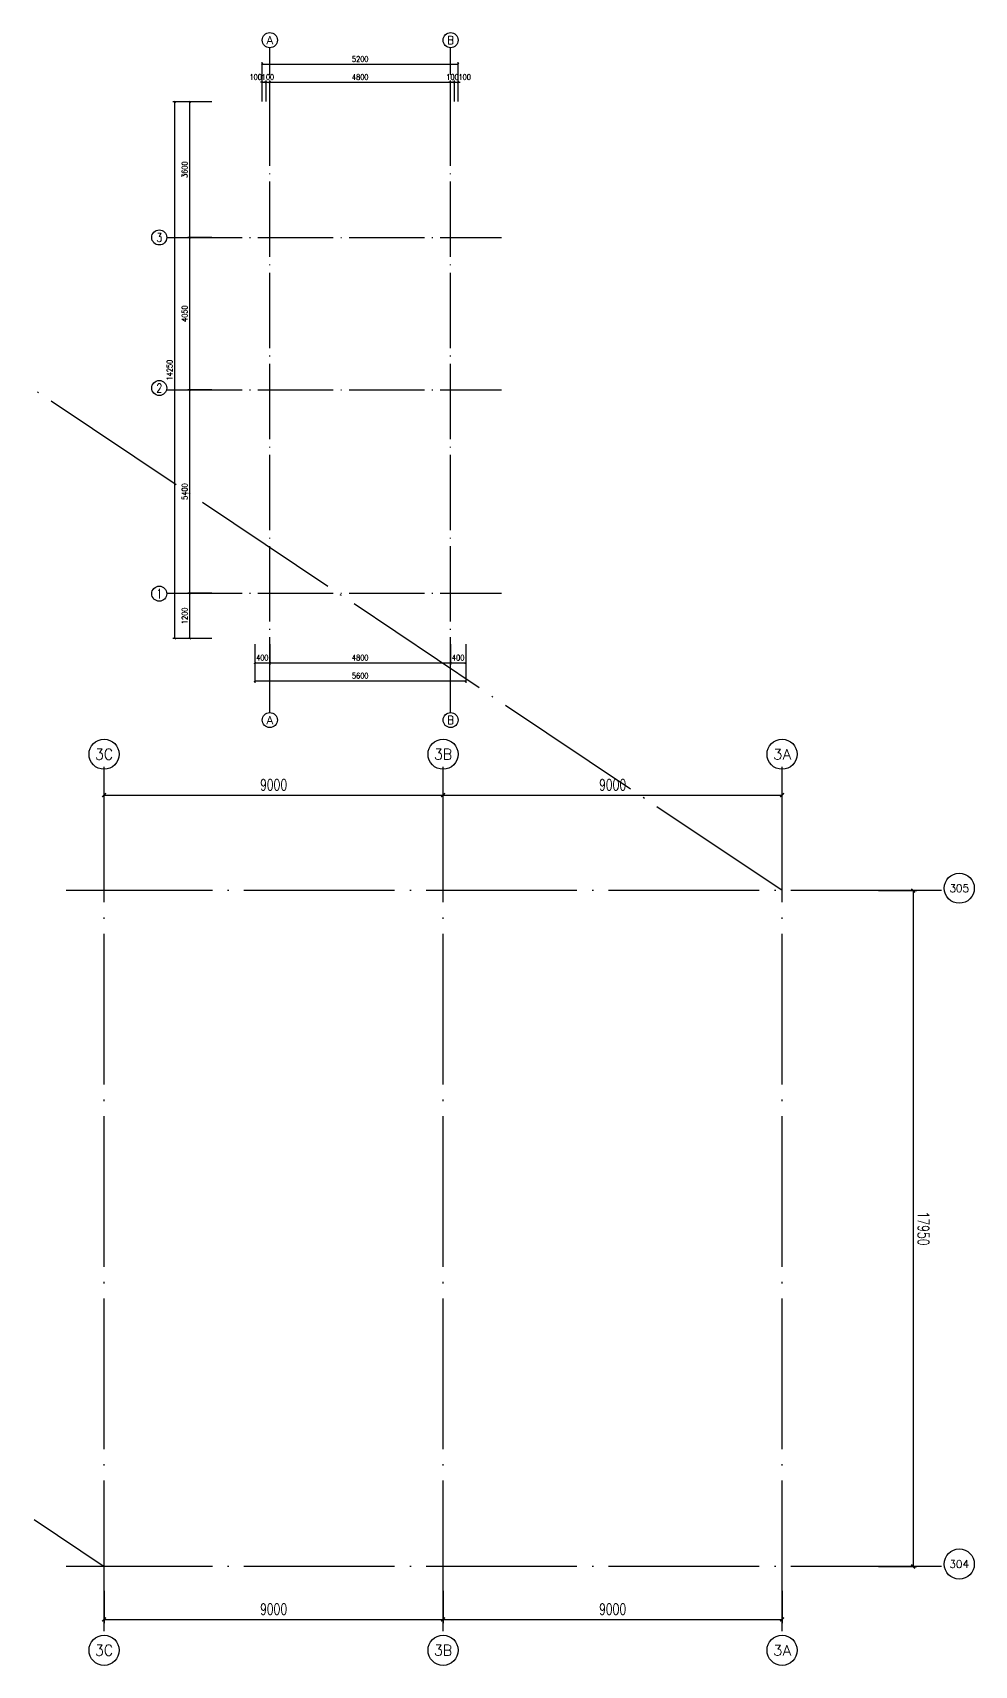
# Model space of a CAD drawing. Extents: x -1313754 to 847533, y 489853 to 941203.
# Drawn here: x -618750 to -593750, y 580044 to 623409 of the extents above; entities that cross this region are included whole.
import ezdxf
from ezdxf.enums import TextEntityAlignment as Align

# ---------------------------------------------------------------- set-up
doc = ezdxf.new("R2010")
doc.units = 0
doc.header["$LTSCALE"] = 1000
doc.header["$MEASUREMENT"] = 0
doc.linetypes.add('DOTE', pattern=[2.42, 2, -0.2, 0.02, -0.2])
doc.layers.get('Defpoints').update_dxf_attribs({"color": 210})
for name, color, linetype in [('A-AXIS-D', 1, 'Continuous'), ('A-AXIS-DOTE', 14, 'DOTE'), ('AS-WALL', 40, 'Continuous'), ('PUB_TEXT', 7, 'Continuous')]:
    doc.layers.add(name, color=color, linetype=linetype)
doc.styles.add('_TCH_AXIS', font='COMPLEX', dxfattribs={"bigfont": 'GBCBIG'})
doc.styles.add('_TCH_DIM_T3', font='SIMPLEX', dxfattribs={"width": 0.705882, "bigfont": 'GBCBIG'})
doc.styles.add('A-DIM_T3', font='SIMPLEX', dxfattribs={"width": 0.705882, "bigfont": 'GBCBIG'})
doc.dimstyles.new('_TCH_ARCH&&100', dxfattribs={"dimtxt": 297.5, "dimasz": 100, "dimexe": 100, "dimexo": 100, "dimgap": 126.25, "dimtad": 1, "dimdec": 0, "dimzin": 0, "dimdsep": 46, "dimtxsty": '_TCH_DIM_T3', "dimblk": 'ARCHTICK', "dimcen": 0.09, "dimclrt": 7, "dimazin": 2, "dimtfac": 1, "dimtdec": 0, "dimtix": 1, "dimtmove": 2, "dimatfit": 3, "dimfxl": 0, "dimtolj": 1, "dimtzin": 0, "dimarcsym": 0})
doc.dimstyles.new('_TCH_ARCH&&50', dxfattribs={"dimtxt": 148.75, "dimasz": 50, "dimexe": 50, "dimexo": 50, "dimgap": 63.125, "dimtad": 1, "dimdec": 0, "dimzin": 0, "dimdsep": 46, "dimtxsty": '_TCH_DIM_T3', "dimblk": 'ARCHTICK', "dimcen": 0.09, "dimclrt": 7, "dimazin": 2, "dimtfac": 1, "dimtdec": 0, "dimtix": 1, "dimtmove": 2, "dimatfit": 3, "dimfxl": 0, "dimtolj": 1, "dimtzin": 0, "dimarcsym": 0})
doc.dimstyles.new('A-DIM&&100', dxfattribs={"dimtxt": 297.5, "dimasz": 100, "dimexe": 100, "dimexo": 100, "dimgap": 126.25, "dimtad": 1, "dimdec": 0, "dimzin": 0, "dimdsep": 46, "dimtxsty": 'A-DIM_T3', "dimblk": 'ARCHTICK', "dimcen": 0.09, "dimclrt": 7, "dimazin": 2, "dimtfac": 1, "dimtdec": 0, "dimtix": 1, "dimtmove": 2, "dimatfit": 3, "dimfxl": 0, "dimtolj": 1, "dimtzin": 0, "dimarcsym": 0})

# ---------------------------------------------------------------- blocks, each defined once
blk = doc.blocks.new('_ArchTick')
at = {"color": 0, "linetype": 'ByBlock', "const_width": 0.4}
blk.add_lwpolyline([(-0.5, -0.5), (0.5, 0.5)], dxfattribs=at)
blk = doc.blocks.new('*D1361')
at = {"layer": 'A-AXIS-D', "color": 0, "lineweight": -2}
for p, q in [((103882, -222800), (103882, -223658)), ((112882, -222800), (112882, -223658)), ((103882, -223558), (112882, -223558))]:
    blk.add_line(p, q, dxfattribs=at)
at = {"layer": 'Defpoints', "color": 0}
for p in [(103882, -222700), (112882, -222700), (112882, -223558)]:
    blk.add_point(p, dxfattribs=at)
at = {"layer": 'A-AXIS-D', "color": 0, "lineweight": -2, "xscale": 100, "yscale": 100, "zscale": 100, "rotation": 180}
blk.add_blockref('_ArchTick', (103882, -223558), dxfattribs=at)
at = {"layer": 'A-AXIS-D', "color": 0, "lineweight": -2, "xscale": 100, "yscale": 100, "zscale": 100}
blk.add_blockref('_ArchTick', (112882, -223558), dxfattribs=at)
at = {"layer": 'A-AXIS-D', "color": 7, "insert": (108382, -223283), "char_height": 297.5, "attachment_point": 5, "style": '_TCH_DIM_T3'}
blk.add_mtext('\\A1;9000', dxfattribs=at)
blk = doc.blocks.new('*D1362')
at = {"layer": 'A-AXIS-D', "color": 0, "lineweight": -2}
for p, q in [((112882, -222800), (112882, -223658)), ((121882, -222800), (121882, -223658)), ((112882, -223558), (121882, -223558))]:
    blk.add_line(p, q, dxfattribs=at)
at = {"layer": 'Defpoints', "color": 0}
for p in [(112882, -222700), (121882, -222700), (121882, -223558)]:
    blk.add_point(p, dxfattribs=at)
at = {"layer": 'A-AXIS-D', "color": 0, "lineweight": -2, "xscale": 100, "yscale": 100, "zscale": 100, "rotation": 180}
blk.add_blockref('_ArchTick', (112882, -223558), dxfattribs=at)
at = {"layer": 'A-AXIS-D', "color": 0, "lineweight": -2, "xscale": 100, "yscale": 100, "zscale": 100}
blk.add_blockref('_ArchTick', (121882, -223558), dxfattribs=at)
at = {"layer": 'A-AXIS-D', "color": 7, "insert": (117382, -223283), "char_height": 297.5, "attachment_point": 5, "style": '_TCH_DIM_T3'}
blk.add_mtext('\\A1;9000', dxfattribs=at)
blk = doc.blocks.new('*D1439')
at = {"layer": 'A-AXIS-D', "color": 0, "lineweight": -2}
for p, q in [((124446, -204200), (125462, -204200)), ((125362, -204200), (125362, -222150)), ((124446, -222150), (125462, -222150))]:
    blk.add_line(p, q, dxfattribs=at)
at = {"layer": 'Defpoints', "color": 0}
for p in [(124346, -204200), (124346, -222150), (125362, -222150)]:
    blk.add_point(p, dxfattribs=at)
at = {"layer": 'A-AXIS-D', "color": 0, "lineweight": -2, "xscale": 100, "yscale": 100, "zscale": 100}
for p, rotation in [((125362, -204200), 90), ((125362, -222150), 270)]:
    blk.add_blockref('_ArchTick', p, dxfattribs=dict(at, rotation=rotation))
at = {"layer": 'A-AXIS-D', "color": 7, "insert": (125637, -213175), "char_height": 297.5, "attachment_point": 5, "rotation": 270, "style": 'A-DIM_T3'}
blk.add_mtext('\\A1;17950', dxfattribs=at)
blk = doc.blocks.new('*D1440')
at = {"layer": 'A-AXIS-D', "color": 0, "lineweight": -2}
for p, q in [((103882, -202420), (103882, -201562)), ((112882, -202420), (112882, -201562)), ((103882, -201662), (112882, -201662))]:
    blk.add_line(p, q, dxfattribs=at)
at = {"layer": 'Defpoints', "color": 0}
for p in [(112882, -201662), (103882, -202520), (112882, -202520)]:
    blk.add_point(p, dxfattribs=at)
at = {"layer": 'A-AXIS-D', "color": 0, "lineweight": -2, "xscale": 100, "yscale": 100, "zscale": 100, "rotation": 180}
blk.add_blockref('_ArchTick', (103882, -201662), dxfattribs=at)
at = {"layer": 'A-AXIS-D', "color": 0, "lineweight": -2, "xscale": 100, "yscale": 100, "zscale": 100}
blk.add_blockref('_ArchTick', (112882, -201662), dxfattribs=at)
at = {"layer": 'A-AXIS-D', "color": 7, "insert": (108382, -201387), "char_height": 297.5, "attachment_point": 5, "style": '_TCH_DIM_T3'}
blk.add_mtext('\\A1;9000', dxfattribs=at)
blk = doc.blocks.new('*D1441')
at = {"layer": 'A-AXIS-D', "color": 0, "lineweight": -2}
for p, q in [((112882, -202420), (112882, -201562)), ((121882, -202420), (121882, -201562)), ((112882, -201662), (121882, -201662))]:
    blk.add_line(p, q, dxfattribs=at)
at = {"layer": 'Defpoints', "color": 0}
for p in [(121882, -201662), (112882, -202520), (121882, -202520)]:
    blk.add_point(p, dxfattribs=at)
at = {"layer": 'A-AXIS-D', "color": 0, "lineweight": -2, "xscale": 100, "yscale": 100, "zscale": 100, "rotation": 180}
blk.add_blockref('_ArchTick', (112882, -201662), dxfattribs=at)
at = {"layer": 'A-AXIS-D', "color": 0, "lineweight": -2, "xscale": 100, "yscale": 100, "zscale": 100}
blk.add_blockref('_ArchTick', (121882, -201662), dxfattribs=at)
at = {"layer": 'A-AXIS-D', "color": 7, "insert": (117382, -201387), "char_height": 297.5, "attachment_point": 5, "style": '_TCH_DIM_T3'}
blk.add_mtext('\\A1;9000', dxfattribs=at)
blk = doc.blocks.new('*D1462')
at = {"layer": 'A-AXIS-D', "color": 0, "lineweight": -2}
for p, q in [((106744, -196300), (106108, -196300)), ((106158, -197500), (106158, -196300)), ((106744, -197500), (106108, -197500))]:
    blk.add_line(p, q, dxfattribs=at)
at = {"layer": 'Defpoints', "color": 0}
for p in [(106158, -196300), (106794, -196300), (106794, -197500)]:
    blk.add_point(p, dxfattribs=at)
at = {"layer": 'A-AXIS-D', "color": 0, "lineweight": -2, "xscale": 50, "yscale": 50, "zscale": 50}
for p, rotation in [((106158, -196300), 90), ((106158, -197500), 270)]:
    blk.add_blockref('_ArchTick', p, dxfattribs=dict(at, rotation=rotation))
at = {"layer": 'A-AXIS-D', "color": 7, "insert": (106021, -196900), "char_height": 148.8, "attachment_point": 5, "rotation": 90, "style": '_TCH_DIM_T3'}
blk.add_mtext('\\A1;1200', dxfattribs=at)
blk = doc.blocks.new('*D1463')
at = {"layer": 'A-AXIS-D', "color": 0, "lineweight": -2}
for p, q in [((106744, -190900), (106108, -190900)), ((106158, -196300), (106158, -190900)), ((106744, -196300), (106108, -196300))]:
    blk.add_line(p, q, dxfattribs=at)
at = {"layer": 'Defpoints', "color": 0}
for p in [(106158, -190900), (106794, -190900), (106794, -196300)]:
    blk.add_point(p, dxfattribs=at)
at = {"layer": 'A-AXIS-D', "color": 0, "lineweight": -2, "xscale": 50, "yscale": 50, "zscale": 50}
for p, rotation in [((106158, -190900), 90), ((106158, -196300), 270)]:
    blk.add_blockref('_ArchTick', p, dxfattribs=dict(at, rotation=rotation))
at = {"layer": 'A-AXIS-D', "color": 7, "insert": (106021, -193600), "char_height": 148.8, "attachment_point": 5, "rotation": 90, "style": '_TCH_DIM_T3'}
blk.add_mtext('\\A1;5400', dxfattribs=at)
blk = doc.blocks.new('*D1464')
at = {"layer": 'A-AXIS-D', "color": 0, "lineweight": -2}
for p, q in [((106744, -186850), (106108, -186850)), ((106158, -190900), (106158, -186850)), ((106744, -190900), (106108, -190900))]:
    blk.add_line(p, q, dxfattribs=at)
at = {"layer": 'Defpoints', "color": 0}
for p in [(106158, -186850), (106794, -186850), (106794, -190900)]:
    blk.add_point(p, dxfattribs=at)
at = {"layer": 'A-AXIS-D', "color": 0, "lineweight": -2, "xscale": 50, "yscale": 50, "zscale": 50}
for p, rotation in [((106158, -186850), 90), ((106158, -190900), 270)]:
    blk.add_blockref('_ArchTick', p, dxfattribs=dict(at, rotation=rotation))
at = {"layer": 'A-AXIS-D', "color": 7, "insert": (106021, -188875), "char_height": 148.8, "attachment_point": 5, "rotation": 90, "style": '_TCH_DIM_T3'}
blk.add_mtext('\\A1;4050', dxfattribs=at)
blk = doc.blocks.new('*D1465')
at = {"layer": 'A-AXIS-D', "color": 0, "lineweight": -2}
for p, q in [((106744, -183250), (106108, -183250)), ((106158, -186850), (106158, -183250)), ((106744, -186850), (106108, -186850))]:
    blk.add_line(p, q, dxfattribs=at)
at = {"layer": 'Defpoints', "color": 0}
for p in [(106158, -183250), (106794, -183250), (106794, -186850)]:
    blk.add_point(p, dxfattribs=at)
at = {"layer": 'A-AXIS-D', "color": 0, "lineweight": -2, "xscale": 50, "yscale": 50, "zscale": 50}
for p, rotation in [((106158, -183250), 90), ((106158, -186850), 270)]:
    blk.add_blockref('_ArchTick', p, dxfattribs=dict(at, rotation=rotation))
at = {"layer": 'A-AXIS-D', "color": 7, "insert": (106021, -185050), "char_height": 148.8, "attachment_point": 5, "rotation": 90, "style": '_TCH_DIM_T3'}
blk.add_mtext('\\A1;3600', dxfattribs=at)
blk = doc.blocks.new('*D1466')
at = {"layer": 'A-AXIS-D', "color": 0, "lineweight": -2}
for p, q in [((113082, -197650), (113082, -198201)), ((113482, -197650), (113482, -198201)), ((113082, -198151), (113482, -198151))]:
    blk.add_line(p, q, dxfattribs=at)
at = {"layer": 'Defpoints', "color": 0}
for p in [(113082, -197600), (113482, -197600), (113482, -198151)]:
    blk.add_point(p, dxfattribs=at)
at = {"layer": 'A-AXIS-D', "color": 0, "lineweight": -2, "xscale": 50, "yscale": 50, "zscale": 50, "rotation": 180}
blk.add_blockref('_ArchTick', (113082, -198151), dxfattribs=at)
at = {"layer": 'A-AXIS-D', "color": 0, "lineweight": -2, "xscale": 50, "yscale": 50, "zscale": 50}
blk.add_blockref('_ArchTick', (113482, -198151), dxfattribs=at)
at = {"layer": 'A-AXIS-D', "color": 7, "insert": (113282, -198013), "char_height": 148.8, "attachment_point": 5, "style": '_TCH_DIM_T3'}
blk.add_mtext('\\A1;400', dxfattribs=at)
blk = doc.blocks.new('*D1467')
at = {"layer": 'A-AXIS-D', "color": 0, "lineweight": -2}
for p, q in [((108282, -197650), (108282, -198201)), ((113082, -197650), (113082, -198201)), ((108282, -198151), (113082, -198151))]:
    blk.add_line(p, q, dxfattribs=at)
at = {"layer": 'Defpoints', "color": 0}
for p in [(108282, -197600), (113082, -197600), (113082, -198151)]:
    blk.add_point(p, dxfattribs=at)
at = {"layer": 'A-AXIS-D', "color": 0, "lineweight": -2, "xscale": 50, "yscale": 50, "zscale": 50, "rotation": 180}
blk.add_blockref('_ArchTick', (108282, -198151), dxfattribs=at)
at = {"layer": 'A-AXIS-D', "color": 0, "lineweight": -2, "xscale": 50, "yscale": 50, "zscale": 50}
blk.add_blockref('_ArchTick', (113082, -198151), dxfattribs=at)
at = {"layer": 'A-AXIS-D', "color": 7, "insert": (110682, -198013), "char_height": 148.8, "attachment_point": 5, "style": '_TCH_DIM_T3'}
blk.add_mtext('\\A1;4800', dxfattribs=at)
blk = doc.blocks.new('*D1468')
at = {"layer": 'A-AXIS-D', "color": 0, "lineweight": -2}
for p, q in [((107882, -197650), (107882, -198201)), ((108282, -197650), (108282, -198201)), ((107882, -198151), (108282, -198151))]:
    blk.add_line(p, q, dxfattribs=at)
at = {"layer": 'Defpoints', "color": 0}
for p in [(107882, -197600), (108282, -197600), (108282, -198151)]:
    blk.add_point(p, dxfattribs=at)
at = {"layer": 'A-AXIS-D', "color": 0, "lineweight": -2, "xscale": 50, "yscale": 50, "zscale": 50, "rotation": 180}
blk.add_blockref('_ArchTick', (107882, -198151), dxfattribs=at)
at = {"layer": 'A-AXIS-D', "color": 0, "lineweight": -2, "xscale": 50, "yscale": 50, "zscale": 50}
blk.add_blockref('_ArchTick', (108282, -198151), dxfattribs=at)
at = {"layer": 'A-AXIS-D', "color": 7, "insert": (108082, -198013), "char_height": 148.8, "attachment_point": 5, "style": '_TCH_DIM_T3'}
blk.add_mtext('\\A1;400', dxfattribs=at)
blk = doc.blocks.new('*D1469')
at = {"layer": 'A-AXIS-D', "color": 0, "lineweight": -2}
for p, q in [((107882, -197650), (107882, -198681)), ((113482, -197650), (113482, -198681)), ((107882, -198631), (113482, -198631))]:
    blk.add_line(p, q, dxfattribs=at)
at = {"layer": 'Defpoints', "color": 0}
for p in [(107882, -197600), (113482, -197600), (113482, -198631)]:
    blk.add_point(p, dxfattribs=at)
at = {"layer": 'A-AXIS-D', "color": 0, "lineweight": -2, "xscale": 50, "yscale": 50, "zscale": 50, "rotation": 180}
blk.add_blockref('_ArchTick', (107882, -198631), dxfattribs=at)
at = {"layer": 'A-AXIS-D', "color": 0, "lineweight": -2, "xscale": 50, "yscale": 50, "zscale": 50}
blk.add_blockref('_ArchTick', (113482, -198631), dxfattribs=at)
at = {"layer": 'A-AXIS-D', "color": 7, "insert": (110682, -198493), "char_height": 148.8, "attachment_point": 5, "style": '_TCH_DIM_T3'}
blk.add_mtext('\\A1;5600', dxfattribs=at)
blk = doc.blocks.new('*D1470')
at = {"layer": 'A-AXIS-D', "color": 0, "lineweight": -2}
for p, q in [((106744, -183250), (105708, -183250)), ((105758, -197500), (105758, -183250)), ((106744, -197500), (105708, -197500))]:
    blk.add_line(p, q, dxfattribs=at)
at = {"layer": 'Defpoints', "color": 0}
for p in [(105758, -183250), (106794, -183250), (106794, -197500)]:
    blk.add_point(p, dxfattribs=at)
at = {"layer": 'A-AXIS-D', "color": 0, "lineweight": -2, "xscale": 50, "yscale": 50, "zscale": 50}
for p, rotation in [((105758, -183250), 90), ((105758, -197500), 270)]:
    blk.add_blockref('_ArchTick', p, dxfattribs=dict(at, rotation=rotation))
at = {"layer": 'A-AXIS-D', "color": 7, "insert": (105621, -190375), "char_height": 148.8, "attachment_point": 5, "rotation": 90, "style": '_TCH_DIM_T3'}
blk.add_mtext('\\A1;14250', dxfattribs=at)
blk = doc.blocks.new('*D1471')
at = {"layer": 'A-AXIS-D', "color": 0, "lineweight": -2}
for p, q in [((113182, -182729), (113132, -182729)), ((113182, -183240), (113182, -182679)), ((113182, -182729), (113282, -182729)), ((113282, -183240), (113282, -182679)), ((113282, -182729), (113332, -182729))]:
    blk.add_line(p, q, dxfattribs=at)
at = {"layer": 'Defpoints', "color": 0}
for p in [(113282, -182729), (113182, -183290), (113282, -183290)]:
    blk.add_point(p, dxfattribs=at)
at = {"layer": 'A-AXIS-D', "color": 0, "lineweight": -2, "xscale": 50, "yscale": 50, "zscale": 50}
blk.add_blockref('_ArchTick', (113182, -182729), dxfattribs=at)
at = {"layer": 'A-AXIS-D', "color": 0, "lineweight": -2, "xscale": 50, "yscale": 50, "zscale": 50, "rotation": 180}
blk.add_blockref('_ArchTick', (113282, -182729), dxfattribs=at)
at = {"layer": 'A-AXIS-D', "color": 7, "insert": (113457, -182591), "char_height": 148.8, "attachment_point": 5, "style": '_TCH_DIM_T3'}
blk.add_mtext('\\A1;100', dxfattribs=at)
blk = doc.blocks.new('*D1472')
at = {"layer": 'A-AXIS-D', "color": 0, "lineweight": -2}
for p, q in [((113082, -182729), (113032, -182729)), ((113082, -183240), (113082, -182679)), ((113082, -182729), (113182, -182729)), ((113182, -183240), (113182, -182679)), ((113182, -182729), (113232, -182729))]:
    blk.add_line(p, q, dxfattribs=at)
at = {"layer": 'Defpoints', "color": 0}
for p in [(113182, -182729), (113082, -183290), (113182, -183290)]:
    blk.add_point(p, dxfattribs=at)
at = {"layer": 'A-AXIS-D', "color": 0, "lineweight": -2, "xscale": 50, "yscale": 50, "zscale": 50}
blk.add_blockref('_ArchTick', (113082, -182729), dxfattribs=at)
at = {"layer": 'A-AXIS-D', "color": 0, "lineweight": -2, "xscale": 50, "yscale": 50, "zscale": 50, "rotation": 180}
blk.add_blockref('_ArchTick', (113182, -182729), dxfattribs=at)
at = {"layer": 'A-AXIS-D', "color": 7, "insert": (113132, -182591), "char_height": 148.8, "attachment_point": 5, "style": '_TCH_DIM_T3'}
blk.add_mtext('\\A1;100', dxfattribs=at)
blk = doc.blocks.new('*D1473')
at = {"layer": 'A-AXIS-D', "color": 0, "lineweight": -2}
for p, q in [((108282, -183240), (108282, -182679)), ((108282, -182729), (113082, -182729)), ((113082, -183240), (113082, -182679))]:
    blk.add_line(p, q, dxfattribs=at)
at = {"layer": 'Defpoints', "color": 0}
for p in [(113082, -182729), (108282, -183290), (113082, -183290)]:
    blk.add_point(p, dxfattribs=at)
at = {"layer": 'A-AXIS-D', "color": 0, "lineweight": -2, "xscale": 50, "yscale": 50, "zscale": 50, "rotation": 180}
blk.add_blockref('_ArchTick', (108282, -182729), dxfattribs=at)
at = {"layer": 'A-AXIS-D', "color": 0, "lineweight": -2, "xscale": 50, "yscale": 50, "zscale": 50}
blk.add_blockref('_ArchTick', (113082, -182729), dxfattribs=at)
at = {"layer": 'A-AXIS-D', "color": 7, "insert": (110682, -182591), "char_height": 148.8, "attachment_point": 5, "style": '_TCH_DIM_T3'}
blk.add_mtext('\\A1;4800', dxfattribs=at)
blk = doc.blocks.new('*D1474')
at = {"layer": 'A-AXIS-D', "color": 0, "lineweight": -2}
for p, q in [((108182, -182729), (108132, -182729)), ((108182, -183240), (108182, -182679)), ((108182, -182729), (108282, -182729)), ((108282, -183240), (108282, -182679)), ((108282, -182729), (108332, -182729))]:
    blk.add_line(p, q, dxfattribs=at)
at = {"layer": 'Defpoints', "color": 0}
for p in [(108282, -182729), (108182, -183290), (108282, -183290)]:
    blk.add_point(p, dxfattribs=at)
at = {"layer": 'A-AXIS-D', "color": 0, "lineweight": -2, "xscale": 50, "yscale": 50, "zscale": 50}
blk.add_blockref('_ArchTick', (108182, -182729), dxfattribs=at)
at = {"layer": 'A-AXIS-D', "color": 0, "lineweight": -2, "xscale": 50, "yscale": 50, "zscale": 50, "rotation": 180}
blk.add_blockref('_ArchTick', (108282, -182729), dxfattribs=at)
at = {"layer": 'A-AXIS-D', "color": 7, "insert": (108232, -182591), "char_height": 148.8, "attachment_point": 5, "style": '_TCH_DIM_T3'}
blk.add_mtext('\\A1;100', dxfattribs=at)
blk = doc.blocks.new('*D1475')
at = {"layer": 'A-AXIS-D', "color": 0, "lineweight": -2}
for p, q in [((108083, -182729), (108033, -182729)), ((108083, -183240), (108083, -182679)), ((108083, -182729), (108182, -182729)), ((108182, -183240), (108182, -182679)), ((108182, -182729), (108232, -182729))]:
    blk.add_line(p, q, dxfattribs=at)
at = {"layer": 'Defpoints', "color": 0}
for p in [(108182, -182729), (108083, -183290), (108182, -183290)]:
    blk.add_point(p, dxfattribs=at)
at = {"layer": 'A-AXIS-D', "color": 0, "lineweight": -2, "xscale": 50, "yscale": 50, "zscale": 50}
blk.add_blockref('_ArchTick', (108083, -182729), dxfattribs=at)
at = {"layer": 'A-AXIS-D', "color": 0, "lineweight": -2, "xscale": 50, "yscale": 50, "zscale": 50, "rotation": 180}
blk.add_blockref('_ArchTick', (108182, -182729), dxfattribs=at)
at = {"layer": 'A-AXIS-D', "color": 7, "insert": (107908, -182591), "char_height": 148.8, "attachment_point": 5, "style": '_TCH_DIM_T3'}
blk.add_mtext('\\A1;100', dxfattribs=at)
blk = doc.blocks.new('*D1476')
at = {"layer": 'A-AXIS-D', "color": 0, "lineweight": -2}
for p, q in [((108083, -183240), (108083, -182199)), ((108083, -182249), (113282, -182249)), ((113282, -183240), (113282, -182199))]:
    blk.add_line(p, q, dxfattribs=at)
at = {"layer": 'Defpoints', "color": 0}
for p in [(113282, -182249), (108083, -183290), (113282, -183290)]:
    blk.add_point(p, dxfattribs=at)
at = {"layer": 'A-AXIS-D', "color": 0, "lineweight": -2, "xscale": 50, "yscale": 50, "zscale": 50, "rotation": 180}
blk.add_blockref('_ArchTick', (108083, -182249), dxfattribs=at)
at = {"layer": 'A-AXIS-D', "color": 0, "lineweight": -2, "xscale": 50, "yscale": 50, "zscale": 50}
blk.add_blockref('_ArchTick', (113282, -182249), dxfattribs=at)
at = {"layer": 'A-AXIS-D', "color": 7, "insert": (110682, -182111), "char_height": 148.8, "attachment_point": 5, "style": '_TCH_DIM_T3'}
blk.add_mtext('\\A1;5200', dxfattribs=at)
blk = doc.blocks.new('dote')
at = {"layer": 'A-AXIS-D'}
for centre, radius in [((108282.2, -181610.8), 200), ((113082.2, -181610.8), 200), ((105347.2, -186850), 200), ((105347.2, -190849.1), 200), ((105347.6, -196312.4), 200), ((108282.2, -199668.5), 200), ((113082.2, -199668.5), 200), ((103882.2, -200576), 400), ((112882.2, -200576), 400), ((121882.2, -200576), 400), ((126586, -204135.7), 400), ((126586, -222085.7), 400), ((103882.2, -224376.3), 400), ((112882.2, -224376.3), 400), ((121882.2, -224376.3), 400)]:
    blk.add_circle(centre, radius, dxfattribs=at)
at = {"layer": 'A-AXIS-DOTE'}
for p, q in [((108282.2, -199468.5), (108282.2, -181810.8)), ((113082.2, -199468.5), (113082.2, -181810.8)), ((105547.2, -186850), (114434.2, -186850)), ((105547.2, -190899.7), (114434.2, -190899.7)), ((105547.2, -196299.7), (114434.2, -196299.7))]:
    blk.add_line(p, q, dxfattribs=at)
at = {"layer": 'A-AXIS-DOTE', "ltscale": 2}
for p, q in [((121882.2, -204200), (91886.2, -184100)), ((73878.2, -202050), (103882.2, -222150)), ((126116.4, -204200), (102876.4, -204200)), ((126116.4, -222150), (102876.4, -222150))]:
    blk.add_line(p, q, dxfattribs=at)
for points in [[(103882.2, -223870), (103882.2, -200910)], [(112882.2, -223870), (112882.2, -200910)], [(121882.2, -223870), (121882.2, -200910)]]:
    blk.add_lwpolyline(points, dxfattribs=at)
at = {"layer": 'PUB_TEXT', "style": '_TCH_AXIS'}
for s, height, p, p2 in [('A', 212.6, (108191.1, -181717.1), (108373.3, -181717.1)), ('B', 217.6, (112994.1, -181719.6), (113170.3, -181719.6)), ('3', 233, (105269.5, -186966.5), (105424.8, -186966.5)), ('2', 233, (105269.5, -190965.5), (105424.8, -190965.5)), ('1', 257.4, (105292.4, -196441.1), (105402.7, -196441.1)), ('A', 212.6, (108191.1, -199774.8), (108373.3, -199774.8)), ('B', 217.6, (112994.1, -199777.3), (113170.3, -199777.3)), ('3C', 294.28, (103644, -200723.2), (104120.4, -200723.2)), ('3B', 282.17, (112640.3, -200717.1), (113124.1, -200717.1)), ('3A', 276.42, (121638.7, -200714.2), (122125.7, -200714.2)), ('305', 206.28, (126325.6, -204238.9), (126846.3, -204238.9)), ('304', 199.75, (126324.4, -222185.6), (126847.5, -222185.6)), ('3C', 294.28, (103644, -224523.4), (104120.4, -224523.4)), ('3B', 282.17, (112640.3, -224517.3), (113124.1, -224517.3)), ('3A', 276.42, (121638.7, -224514.5), (122125.7, -224514.5))]:
    blk.add_text(s, height=height, dxfattribs=at).set_placement(p, p2, align=Align.FIT)
at = {"layer": 'A-AXIS-D'}
for p1, p2, distance, picture, middle in [((108082.5, -183289.7), (113282.2, -183289.7), 1041.1, '*D1476', (110682.4, -182111.1)), ((108182.2, -183289.7), (108282.2, -183289.7), 561.1, '*D1474', (108232.2, -182591.1)), ((108282.2, -183289.7), (113082.2, -183289.7), 561.1, '*D1473', (110682.2, -182591.1)), ((113082.2, -183289.7), (113182.2, -183289.7), 561.1, '*D1472', (113132.2, -182591.1)), ((106794.2, -197499.7), (106794.2, -183250), 1036, '*D1470', (105620.7, -190374.8)), ((106794.2, -186850), (106794.2, -183250), 636, '*D1465', (106020.7, -185050)), ((106794.2, -190899.7), (106794.2, -186850), 636, '*D1464', (106020.7, -188874.8)), ((106794.2, -196299.7), (106794.2, -190899.7), 636, '*D1463', (106020.7, -193599.7)), ((106794.2, -197499.7), (106794.2, -196299.7), 636, '*D1462', (106020.7, -196899.7)), ((107882.2, -197599.7), (108282.2, -197599.7), -551.1, '*D1468', (108082.2, -198013.2)), ((107882.2, -197599.7), (113482.2, -197599.7), -1031.1, '*D1469', (110682.2, -198493.2)), ((108282.2, -197599.7), (113082.2, -197599.7), -551.1, '*D1467', (110682.2, -198013.2)), ((113082.2, -197599.7), (113482.2, -197599.7), -551.1, '*D1466', (113282.2, -198013.2))]:
    dim = blk.add_aligned_dim(p1=p1, p2=p2, distance=distance, dimstyle='_TCH_ARCH&&50', dxfattribs=at)
    dim.commit()
    dim.dimension.update_dxf_attribs({"geometry": picture, "text_midpoint": middle})
for base, p1, p2, picture, middle in [((108182.2, -182728.6), (108082.5, -183289.7), (108182.2, -183289.7), '*D1475', (107907.5, -182591.1)), ((113282.2, -182728.6), (113182.2, -183289.7), (113282.2, -183289.7), '*D1471', (113457.2, -182591.1))]:
    dim = blk.add_linear_dim(base=base, p1=p1, p2=p2, angle=0, dimstyle='_TCH_ARCH&&50', dxfattribs=at)
    dim.commit()
    dim.dimension.update_dxf_attribs({"geometry": picture, "text_midpoint": middle, "dimtype": 161})
for base, p1, p2, picture, middle in [((112882.2, -201662.2), (103882.2, -202520.2), (112882.2, -202520.2), '*D1440', (108382.2, -201387.2)), ((121882.2, -201662.2), (112882.2, -202520.2), (121882.2, -202520.2), '*D1441', (117382.2, -201387.2)), ((112882.2, -223558), (103882.2, -222700), (112882.2, -222700), '*D1361', (108382.2, -223283)), ((121882.2, -223558), (112882.2, -222700), (121882.2, -222700), '*D1362', (117382.2, -223283))]:
    dim = blk.add_linear_dim(base=base, p1=p1, p2=p2, angle=0, dimstyle='_TCH_ARCH&&100', override={"dimgap": 0}, dxfattribs=at)
    dim.commit()
    dim.dimension.update_dxf_attribs({"geometry": picture, "text_midpoint": middle, "dimtype": 161})
dim = blk.add_linear_dim(base=(125362.2, -222150), p1=(124346.4, -204200), p2=(124346.4, -222150), angle=270, dimstyle='A-DIM&&100', override={"dimgap": 0}, dxfattribs=at)
dim.commit()
dim.dimension.update_dxf_attribs({"geometry": '*D1439', "text_midpoint": (125637.2, -213175), "dimtype": 161, "text_rotation": 270})

msp = doc.modelspace()

# ---------------------------------------------------------------- block references
at = {"layer": 'AS-WALL'}
msp.add_blockref('dote', (-720736.4, 804820), dxfattribs=at)

doc.saveas('drawing.dxf')
